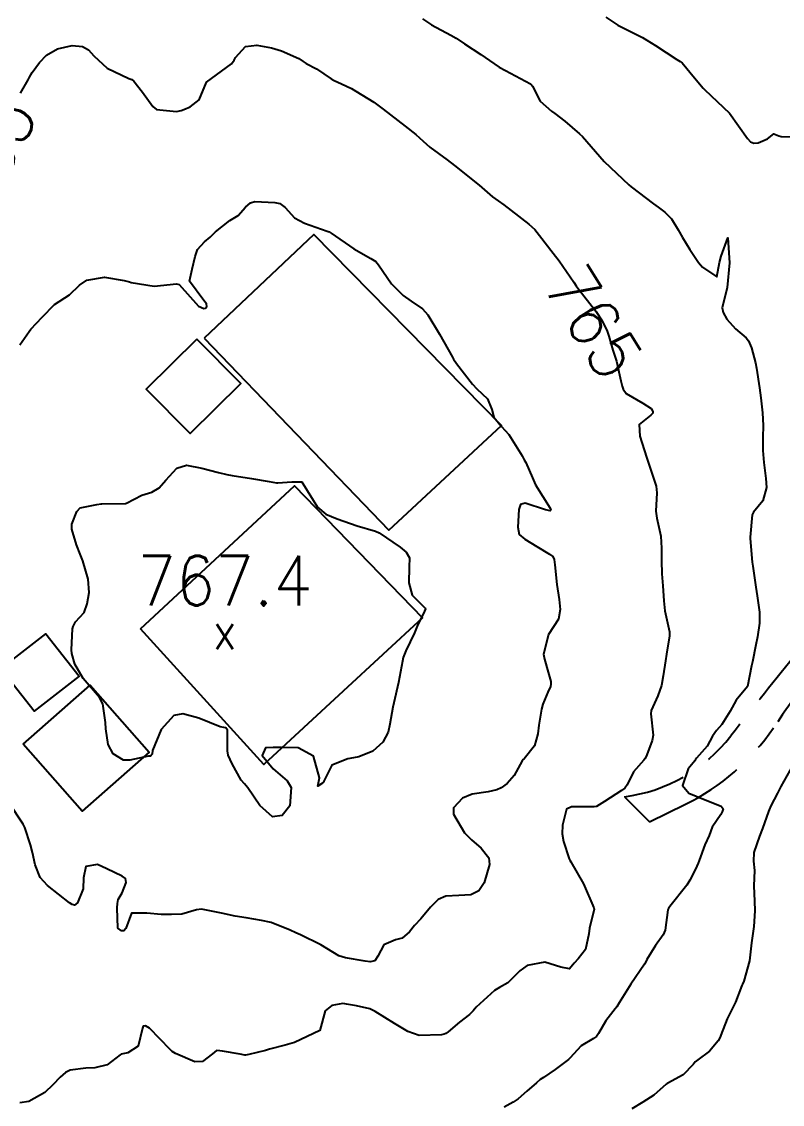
# Model space of a CAD drawing. Header units: metres. Extents: x 298520 to 308411, y 7433745 to 7450750.
# Drawn here: x 303040.3 to 303101.4, y 7440856.4 to 7440943.3 of the extents above; entities that cross this region are included whole.
import ezdxf
from ezdxf.enums import TextEntityAlignment as Align

# ---------------------------------------------------------------- set-up
doc = ezdxf.new("R2010")
doc.units = ezdxf.units.M
doc.header["$LTSCALE"] = 10
doc.linetypes.add('DASHED', pattern=[0.75, 0.5, -0.25])
for name, color, linetype in [('Cotas', 45, 'Continuous'), ('Curvas de Nivel 1m', 11, 'Continuous'), ('Curvas de Nivel 5m', 15, 'Continuous'), ('Edificações', 30, 'Continuous'), ('Pontos Cotados', 45, 'Continuous'), ('Vias Secundárias', 230, 'DASHED')]:
    doc.layers.add(name, color=color, linetype=linetype)
doc.styles.add('Style-STANDARD', font='STANDARD.shx')

# ---------------------------------------------------------------- blocks, each defined once
blk = doc.blocks.new('ELVTXT_173')
at = {"layer": 'Pontos Cotados', "linetype": 'Continuous', "style": 'Style-STANDARD'}
for s, height, p in [('767.4', 4, (0, 4)), ('x', 3, (0, 0))]:
    blk.add_text(s, height=height, dxfattribs=at).set_placement(p, align=Align.MIDDLE_CENTER)

msp = doc.modelspace()

# ---------------------------------------------------------------- linework, layer by layer
at = {"layer": 'Curvas de Nivel 1m', "flags": 128}
for points, elevation in [([(303072.488, 7440943.553), (303073.191, 7440943.075), (303074.764, 7440942.234), (303075.179, 7440941.988), (303075.862, 7440941.533), (303077.16, 7440940.674), (303077.865, 7440940.199), (303078.637, 7440939.677), (303079.145, 7440939.39), (303080.746, 7440938.554), (303081.135, 7440938.33), (303081.23, 7440938.255), (303081.3, 7440938.157), (303081.926, 7440936.953), (303082.846, 7440936.134), (303083.11, 7440935.956), (303083.896, 7440935.327), (303085.086, 7440934.329), (303085.31, 7440934.108), (303087.063, 7440932.09), (303089.035, 7440930.215), (303089.219, 7440930.058), (303091.02, 7440928.707), (303091.403, 7440928.42), (303091.943, 7440928.026), (303092.479, 7440927.489), (303092.999, 7440926.622), (303093.343, 7440926.006), (303093.952, 7440925.027), (303094.623, 7440923.993), (303094.959, 7440923.622), (303096.095, 7440922.835), (303096.309, 7440923.977), (303096.455, 7440924.49), (303096.993, 7440925.97), (303097.132, 7440923.967), (303096.943, 7440921.97), (303096.535, 7440920.358), (303096.629, 7440919.973), (303096.908, 7440919.443), (303097.618, 7440918.677), (303098.453, 7440917.947), (303098.638, 7440917.691), (303098.885, 7440917.147), (303099.211, 7440915.937), (303099.286, 7440915.517), (303099.524, 7440913.933), (303099.633, 7440913.134), (303099.775, 7440911.93), (303099.825, 7440910.912), (303099.813, 7440909.93), (303099.806, 7440908.907), (303099.87, 7440907.929), (303100.045, 7440906.642), (303100.083, 7440905.927), (303099.808, 7440904.858), (303099.05, 7440903.937), (303098.936, 7440903.723), (303098.794, 7440901.939), (303098.796, 7440901.845), (303098.956, 7440899.937), (303099, 7440899.615), (303099.249, 7440897.934), (303099.354, 7440897.225), (303099.525, 7440895.931), (303099.526, 7440895.025), (303099.361, 7440893.932), (303099.234, 7440893.297), (303098.976, 7440891.936), (303098.904, 7440891.613), (303098.563, 7440889.94), (303097.654, 7440888.846), (303097.178, 7440887.96), (303096.522, 7440886.915), (303096.076, 7440886.416), (303095.767, 7440885.977), (303095.321, 7440885.162), (303094.486, 7440884.204), (303094.396, 7440884.08), (303094.336, 7440883.992), (303093.816, 7440883.339), (303093.351, 7440882.007), (303093.86, 7440881.402), (303094.454, 7440881.145), (303095.827, 7440880.599), (303096.447, 7440880.348), (303096.614, 7440880.137), (303096.568, 7440879.968), (303096.531, 7440879.879), (303096.439, 7440879.684), (303095.743, 7440878.657), (303095.48, 7440877.979), (303095.157, 7440877.231), (303094.698, 7440875.987), (303094.616, 7440875.761), (303094.382, 7440875.288), (303093.948, 7440874.418), (303093.696, 7440874), (303092.346, 7440872.303), (303092.226, 7440872.139), (303092.182, 7440872.022), (303091.953, 7440870.398), (303091.797, 7440870.025), (303091.179, 7440869.162), (303090.497, 7440868.038), (303090.429, 7440867.901), (303090.289, 7440867.675), (303089.216, 7440866.056), (303088.258, 7440864.551), (303088.076, 7440864.25), (303087.946, 7440864.073), (303087.201, 7440863.117), (303086.61, 7440862.086), (303086.456, 7440861.852), (303086.219, 7440861.705), (303085.203, 7440861.11), (303084.297, 7440860.109), (303084.256, 7440860.055), (303084.201, 7440860.008), (303083.118, 7440859.197), (303082.179, 7440858.568), (303081.926, 7440858.394), (303081.62, 7440858.146), (303080.852, 7440857.467), (303080.16, 7440856.863), (303079.749, 7440856.572), (303079.03, 7440856.171)], 764), ([(303087.199, 7440943.68), (303088.16, 7440943.042), (303089.188, 7440942.545), (303090.133, 7440942.05), (303091.173, 7440941.405), (303092.897, 7440940.273), (303093.155, 7440940.116), (303093.315, 7440940.008), (303094.317, 7440938.823), (303095.01, 7440937.991), (303095.132, 7440937.861), (303097.113, 7440935.97), (303098.568, 7440933.948), (303098.816, 7440933.68), (303099.079, 7440933.556), (303099.427, 7440933.589), (303100.175, 7440933.929), (303100.683, 7440934.33), (303101.087, 7440934.161), (303101.28, 7440934.111), (303103.085, 7440934.04)], 763), ([(303040.153, 7440917.374), (303040.891, 7440918.451), (303041.038, 7440918.638), (303041.94, 7440919.592), (303042.923, 7440920.61), (303044.131, 7440921.398), (303044.939, 7440922.177), (303045.528, 7440922.581), (303046.945, 7440922.812), (303048.514, 7440922.544), (303048.942, 7440922.434), (303049.088, 7440922.392), (303050.939, 7440922.089), (303052.726, 7440922.279), (303052.94, 7440922.231), (303054.485, 7440920.474), (303054.92, 7440920.297), (303055.066, 7440920.323), (303055.154, 7440920.468), (303055.134, 7440920.675), (303054.928, 7440920.934), (303053.771, 7440922.482), (303053.987, 7440923.445), (303054.222, 7440924.477), (303054.406, 7440925.041), (303054.981, 7440925.645), (303055.438, 7440926.011), (303055.865, 7440926.457), (303057.002, 7440927.36), (303057.679, 7440927.76), (303058.27, 7440928.427), (303058.664, 7440928.778), (303059.02, 7440928.874), (303060.61, 7440928.813), (303061.018, 7440928.736), (303061.465, 7440928.393), (303062.19, 7440927.567), (303063.001, 7440927.154), (303064.83, 7440926.516), (303064.994, 7440926.442), (303065.145, 7440926.348), (303066.974, 7440925.08), (303068.342, 7440924.309), (303068.724, 7440924.067), (303068.958, 7440923.796), (303069.982, 7440922.29), (303070.934, 7440921.353), (303071.557, 7440920.898), (303072.476, 7440920.257), (303072.916, 7440919.786), (303073.841, 7440918.241), (303074.874, 7440916.385), (303074.967, 7440916.229), (303075.211, 7440915.884), (303076.483, 7440914.214), (303076.839, 7440913.859), (303077.691, 7440913.056), (303078.055, 7440912.192), (303078.202, 7440911.574), (303078.809, 7440910.837), (303079.405, 7440910.174), (303080.478, 7440908.462), (303080.643, 7440908.161), (303080.771, 7440907.932), (303081.313, 7440906.707), (303081.553, 7440906.152), (303082.725, 7440904.263), (303082.778, 7440904.139), (303082.722, 7440904.063), (303082.341, 7440904.144), (303080.731, 7440904.677), (303080.339, 7440904.554), (303080.205, 7440904.165), (303080.134, 7440902.741), (303080.232, 7440902.165), (303080.699, 7440901.78), (303081.645, 7440901.198), (303082.687, 7440900.579), (303082.934, 7440900.385), (303083.036, 7440900.135), (303083.095, 7440899.715), (303083.272, 7440898.131), (303083.447, 7440896.934), (303083.536, 7440896.126), (303083.405, 7440895.345), (303082.603, 7440894.14), (303082.186, 7440892.545), (303082.263, 7440892.143), (303082.572, 7440891.097), (303082.775, 7440890.346), (303082.793, 7440890.137), (303082.752, 7440889.945), (303082.553, 7440889.5), (303082.143, 7440888.54), (303082.031, 7440888.145), (303081.817, 7440886.85), (303081.735, 7440886.148), (303081.459, 7440885.19), (303080.629, 7440884.159), (303080.553, 7440884.089), (303080.481, 7440883.98), (303079.829, 7440882.806), (303079.276, 7440882.172), (303078.805, 7440881.831), (303078.458, 7440881.663), (303077.751, 7440881.486), (303076.454, 7440881.301), (303075.681, 7440880.988), (303074.954, 7440880.225), (303074.969, 7440879.691), (303075.841, 7440878.216), (303076.407, 7440877.648), (303077.178, 7440876.976), (303077.802, 7440876.189), (303077.868, 7440875.668), (303077.425, 7440874.194), (303077.012, 7440873.552), (303076.358, 7440873.235), (303075.392, 7440873.185), (303074.356, 7440873.125), (303073.74, 7440872.852), (303073.109, 7440872.249), (303072.333, 7440871.314), (303071.833, 7440870.76), (303071.423, 7440870.269), (303070.852, 7440869.738), (303070.313, 7440869.605), (303069.379, 7440869.217), (303068.888, 7440868.294), (303068.652, 7440867.934), (303068.288, 7440867.843), (303067.885, 7440867.902), (303066.291, 7440868.164), (303065.76, 7440868.335), (303064.306, 7440869.208), (303062.679, 7440870.013), (303062.32, 7440870.173), (303061.866, 7440870.385), (303060.329, 7440870.997), (303059.564, 7440871.174), (303058.333, 7440871.386), (303057.43, 7440871.529), (303056.336, 7440871.756), (303054.725, 7440872.08), (303054.339, 7440872.032), (303053.144, 7440871.673), (303052.335, 7440871.654), (303051.493, 7440871.661), (303050.335, 7440871.762), (303049.118, 7440871.749), (303048.656, 7440870.537), (303048.509, 7440870.35), (303048.32, 7440870.33), (303048.028, 7440870.544), (303047.972, 7440872.178), (303047.979, 7440872.545), (303048.051, 7440872.841), (303048.356, 7440873.402), (303048.688, 7440874.217), (303048.627, 7440874.537), (303048.375, 7440874.721), (303047.131, 7440875.309), (303046.384, 7440875.671), (303045.456, 7440875.506), (303045.258, 7440874.581), (303045.243, 7440873.698), (303044.787, 7440872.586), (303044.543, 7440872.386), (303044.341, 7440872.443), (303044.145, 7440872.592), (303042.364, 7440873.986), (303041.773, 7440874.619), (303041.386, 7440875.628), (303041.177, 7440876.628), (303041.018, 7440877.25), (303040.549, 7440878.638), (303040.417, 7440878.888), (303039.271, 7440880.652)], 766), ([(303102.217, 7440883.64), (303101.253, 7440881.912), (303100.973, 7440881.4), (303100.447, 7440880.365), (303100.305, 7440880.06), (303100.255, 7440879.922), (303099.783, 7440878.566), (303099.528, 7440877.933), (303099.089, 7440876.629), (303099.05, 7440875.94), (303099.132, 7440875.188), (303099.073, 7440873.939), (303099.138, 7440872.725), (303099.162, 7440871.938), (303099.073, 7440870.682), (303098.962, 7440869.94), (303098.884, 7440869.372), (303098.727, 7440867.943), (303098.276, 7440866.287), (303098.165, 7440866.06), (303098.113, 7440865.952), (303097.596, 7440864.613), (303097.291, 7440863.96), (303096.934, 7440863.265), (303096.44, 7440861.968), (303096.379, 7440861.811), (303096.218, 7440861.499), (303095.518, 7440860.668), (303094.595, 7440859.986), (303094.367, 7440859.822), (303094.197, 7440859.619), (303093.406, 7440858.78), (303092.174, 7440858.105), (303092.119, 7440858.076), (303092.05, 7440858.021), (303091.053, 7440857.142), (303090.158, 7440856.58), (303089.275, 7440856.053)], 763)]:
    msp.add_lwpolyline(points, dxfattribs=dict(at, elevation=elevation))
at = {"layer": 'Curvas de Nivel 1m', "elevation": 767, "flags": 128}
msp.add_lwpolyline([(303061.997, 7440906.381), (303062.753, 7440906.391), (303062.791, 7440906.37), (303062.868, 7440906.252), (303064.04, 7440904.357), (303064.717, 7440903.78), (303065.632, 7440903.422), (303066.71, 7440903.037), (303067.245, 7440902.859), (303068.704, 7440902.418), (303068.998, 7440902.297), (303070.692, 7440901.143), (303071.153, 7440900.739), (303071.425, 7440900.269), (303071.399, 7440899.542), (303071.382, 7440898.269), (303071.654, 7440897.276), (303072.633, 7440896.307), (303072.694, 7440896.249), (303072.707, 7440896.174), (303072.629, 7440896.011), (303072.06, 7440894.809), (303071.837, 7440894.261), (303071.139, 7440892.822), (303070.92, 7440892.277), (303070.862, 7440891.996), (303070.563, 7440890.28), (303070.174, 7440888.648), (303070.094, 7440888.284), (303069.867, 7440886.939), (303069.726, 7440886.288), (303069.304, 7440885.489), (303068.497, 7440884.753), (303067.363, 7440884.317), (303066.656, 7440884.162), (303066.49, 7440884.135), (303065.196, 7440883.629), (303064.566, 7440882.349), (303064.532, 7440882.279), (303064.461, 7440882.203), (303064.063, 7440881.96), (303064.142, 7440882.353), (303064.207, 7440882.612), (303063.727, 7440884.358), (303062.5, 7440885.04), (303061.169, 7440885.059), (303060.499, 7440885.044), (303059.868, 7440885.037), (303059.594, 7440884.409), (303060.477, 7440883.336), (303061.624, 7440882.383), (303061.936, 7440881.856), (303061.824, 7440880.386), (303061.217, 7440879.606), (303060.429, 7440879.479), (303059.415, 7440880.41), (303058.457, 7440881.808), (303058.174, 7440882.139), (303057.913, 7440882.428), (303057.187, 7440883.735), (303056.885, 7440884.444), (303056.83, 7440884.779), (303056.811, 7440886.446), (303056.7, 7440886.632), (303056.515, 7440886.662), (303056.245, 7440886.723), (303054.522, 7440887.399), (303053.238, 7440887.771), (303052.524, 7440887.618), (303051.502, 7440886.505), (303050.793, 7440884.812), (303050.768, 7440884.516), (303050.642, 7440884.366), (303050.49, 7440884.354), (303048.971, 7440884.05), (303048.485, 7440884.03), (303047.632, 7440884.553), (303047.233, 7440885.292), (303047.05, 7440886.562), (303047.024, 7440887.068), (303046.826, 7440888.566), (303046.54, 7440889.064), (303045.233, 7440890.583), (303044.574, 7440891.735), (303044.324, 7440892.593), (303044.292, 7440892.888), (303044.391, 7440894.592), (303044.428, 7440894.779), (303044.618, 7440895.142), (303045.308, 7440895.902), (303045.549, 7440896.581), (303045.726, 7440897.495), (303045.643, 7440898.58), (303045.209, 7440900.05), (303044.998, 7440900.587), (303044.69, 7440901.334), (303044.318, 7440902.594), (303044.325, 7440902.975), (303044.717, 7440904.007), (303045.003, 7440904.304), (303046.335, 7440904.574), (303046.668, 7440904.627), (303046.724, 7440904.629), (303048.632, 7440904.634), (303048.725, 7440904.663), (303049.953, 7440905.31), (303050.739, 7440905.559), (303051.348, 7440905.906), (303051.871, 7440906.503), (303052.763, 7440907.478), (303053.538, 7440907.71), (303054.763, 7440907.472), (303056.089, 7440907.127), (303056.758, 7440906.982), (303057.208, 7440906.894), (303058.755, 7440906.64), (303060.16, 7440906.406), (303060.751, 7440906.296), (303060.857, 7440906.292)], close=True, dxfattribs=at)
at = {"layer": 'Curvas de Nivel 5m', "elevation": 765, "flags": 128}
msp.add_lwpolyline([(303040.193, 7440937.578), (303040.809, 7440938.643), (303040.92, 7440938.858), (303041.142, 7440939.234), (303041.739, 7440940.047), (303042.298, 7440940.623), (303043.168, 7440941.143), (303044.358, 7440941.411), (303045.17, 7440941.321), (303045.652, 7440941.067), (303046.097, 7440940.576), (303047.148, 7440939.584), (303048.912, 7440938.766), (303049.135, 7440938.672), (303049.309, 7440938.538), (303049.995, 7440937.661), (303050.816, 7440936.523), (303051.109, 7440936.273), (303052.719, 7440936.108), (303053.109, 7440936.199), (303053.318, 7440936.28), (303053.825, 7440936.483), (303054.534, 7440937.061), (303055.133, 7440938.47), (303057.148, 7440939.944), (303057.355, 7440940.234), (303057.452, 7440940.437), (303058.273, 7440941.323), (303059.168, 7440941.441), (303060.362, 7440941.211), (303061.162, 7440940.974), (303062.541, 7440940.379), (303062.909, 7440940.132), (303063.149, 7440939.971), (303063.966, 7440939.541), (303065.137, 7440938.723), (303065.376, 7440938.587), (303065.968, 7440938.337), (303066.766, 7440937.962), (303067.127, 7440937.748), (303068.568, 7440936.856), (303069.114, 7440936.451), (303069.307, 7440936.298), (303071.093, 7440934.933), (303071.929, 7440934.267), (303072.536, 7440933.717), (303073.073, 7440933.251), (303074.452, 7440932.236), (303075.056, 7440931.788), (303077.033, 7440930.21), (303078.096, 7440929.266), (303079.017, 7440928.61), (303079.599, 7440928.174), (303081.002, 7440927.073), (303081.484, 7440926.639), (303081.872, 7440926.147), (303082.972, 7440924.73), (303083.452, 7440924.125), (303084.635, 7440922.424), (303084.827, 7440922.111), (303084.94, 7440921.928), (303086.388, 7440920.095), (303086.905, 7440919.316), (303087.296, 7440918.483), (303087.425, 7440918.082), (303087.75, 7440916.946), (303088.041, 7440916.072), (303088.413, 7440914.503), (303088.499, 7440914.065), (303088.592, 7440913.815), (303088.837, 7440913.478), (303090.166, 7440912.71), (303090.825, 7440912.258), (303090.979, 7440912.038), (303090.975, 7440911.885), (303090.82, 7440911.737), (303089.879, 7440910.982), (303089.921, 7440910.049), (303090.457, 7440908.364), (303090.563, 7440908.042), (303090.767, 7440907.481), (303091.239, 7440906.035), (303091.283, 7440905.497), (303091.213, 7440904.035), (303091.299, 7440903.453), (303091.62, 7440902.031), (303091.673, 7440901.05), (303091.653, 7440900.03), (303091.704, 7440898.993), (303091.781, 7440898.029), (303091.843, 7440896.826), (303091.946, 7440896.027), (303092.296, 7440894.334), (303092.312, 7440894.023), (303092.061, 7440892.552), (303091.986, 7440892.026), (303091.797, 7440890.802), (303091.653, 7440890.029), (303091.377, 7440889.205), (303090.839, 7440888.037), (303090.807, 7440887.761), (303090.993, 7440886.035), (303090.919, 7440885.624), (303090.489, 7440884.465), (303090.365, 7440884.161), (303090.259, 7440884.042), (303089.422, 7440883.102), (303088.898, 7440882.056), (303088.719, 7440881.799), (303088.458, 7440881.594), (303087.081, 7440880.712), (303086.445, 7440880.327), (303086.248, 7440880.289), (303084.445, 7440880.304), (303084.032, 7440880.116), (303083.722, 7440878.822), (303083.701, 7440878.121), (303083.807, 7440877.519), (303084.26, 7440876.112), (303084.303, 7440876.022), (303084.39, 7440875.885), (303085.41, 7440874.1), (303086.242, 7440872.193), (303086.25, 7440872.091), (303085.879, 7440870.542), (303085.834, 7440870.095), (303085.568, 7440868.833), (303084.969, 7440868.103), (303084.647, 7440867.749), (303084.285, 7440867.275), (303083.589, 7440867.424), (303082.29, 7440867.825), (303080.892, 7440867.548), (303080.283, 7440867.118), (303079.808, 7440866.635), (303079.327, 7440866.169), (303078.666, 7440865.779), (303078.267, 7440865.549), (303076.784, 7440864.202), (303076.547, 7440863.907), (303076.244, 7440863.615), (303075.442, 7440863.011), (303074.541, 7440862.227), (303074.364, 7440862.086), (303074.221, 7440862.039), (303073.991, 7440862.003), (303072.22, 7440861.942), (303071.306, 7440862.269), (303070.232, 7440862.906), (303068.68, 7440863.862), (303068.25, 7440864.078), (303067.178, 7440864.316), (303066.365, 7440864.44), (303066.254, 7440864.467), (303066.081, 7440864.506), (303065.204, 7440864.34), (303064.666, 7440863.927), (303064.223, 7440862.35), (303062.213, 7440861.38), (303061.444, 7440861.154), (303060.207, 7440860.843), (303059.868, 7440860.742), (303058.533, 7440860.417), (303058.258, 7440860.364), (303058.202, 7440860.362), (303057.836, 7440860.426), (303056.431, 7440860.672), (303056.206, 7440860.715), (303055.936, 7440860.723), (303055.609, 7440860.456), (303054.811, 7440859.846), (303054.193, 7440859.832), (303052.644, 7440860.493), (303052.371, 7440860.664), (303052.206, 7440860.817), (303050.554, 7440862.517), (303050.226, 7440862.699), (303050.059, 7440862.689), (303049.988, 7440862.522), (303049.662, 7440861.072), (303048.825, 7440860.534), (303048.296, 7440860.444), (303048.201, 7440860.383), (303047.167, 7440859.576), (303046.184, 7440859.335), (303045.446, 7440859.315), (303044.181, 7440859.141), (303043.804, 7440858.969), (303043.389, 7440858.598), (303042.806, 7440857.964), (303042.16, 7440857.368), (303040.872, 7440856.629), (303040.152, 7440856.518)], dxfattribs=at)
at = {"layer": 'Edificações'}
for points in [[(303054.94, 7440917.919), (303069.765, 7440902.501), (303078.809, 7440910.892), (303063.761, 7440926.247)], [(303054.361, 7440917.829), (303050.304, 7440913.809), (303053.827, 7440910.254), (303057.884, 7440914.274)], [(303049.837, 7440894.593), (303062.203, 7440906.066), (303072.466, 7440895.456), (303059.737, 7440883.703)], [(303038.632, 7440891.363), (303042.239, 7440894.189), (303044.903, 7440890.788), (303041.296, 7440887.963)], [(303040.416, 7440885.336), (303045.792, 7440890.063), (303050.536, 7440884.668), (303045.16, 7440879.941)]]:
    msp.add_lwpolyline(points, close=True, dxfattribs=at)
at = {"layer": 'Vias Secundárias'}
msp.add_lwpolyline([(303102.656, 7440892.774, 0.005473), (303097.232, 7440885.986, -0.196249), (303088.688, 7440881.094), (303090.701, 7440879.083), (303093.586, 7440880.496, 0.130419), (303100.66, 7440886.638, -0.035299), (303113.388, 7440902.802, 0.04558)], format="xyb", dxfattribs=at)

# ---------------------------------------------------------------- block references
at = {"layer": 'Pontos Cotados', "linetype": 'Continuous'}
msp.add_blockref('ELVTXT_173', (303056.603, 7440894.45, 767.4), dxfattribs=at)

# ---------------------------------------------------------------- texts
at = {"layer": 'Cotas', "style": 'Style-STANDARD'}
for rotation, p in [(62.30007, (303037.767, 7440932.655, 765)), (301.80119, (303086.215, 7440919.221, 765))]:
    msp.add_text('765', height=4, rotation=rotation, dxfattribs=at).set_placement(p, align=Align.MIDDLE_CENTER)

doc.saveas('drawing.dxf')
